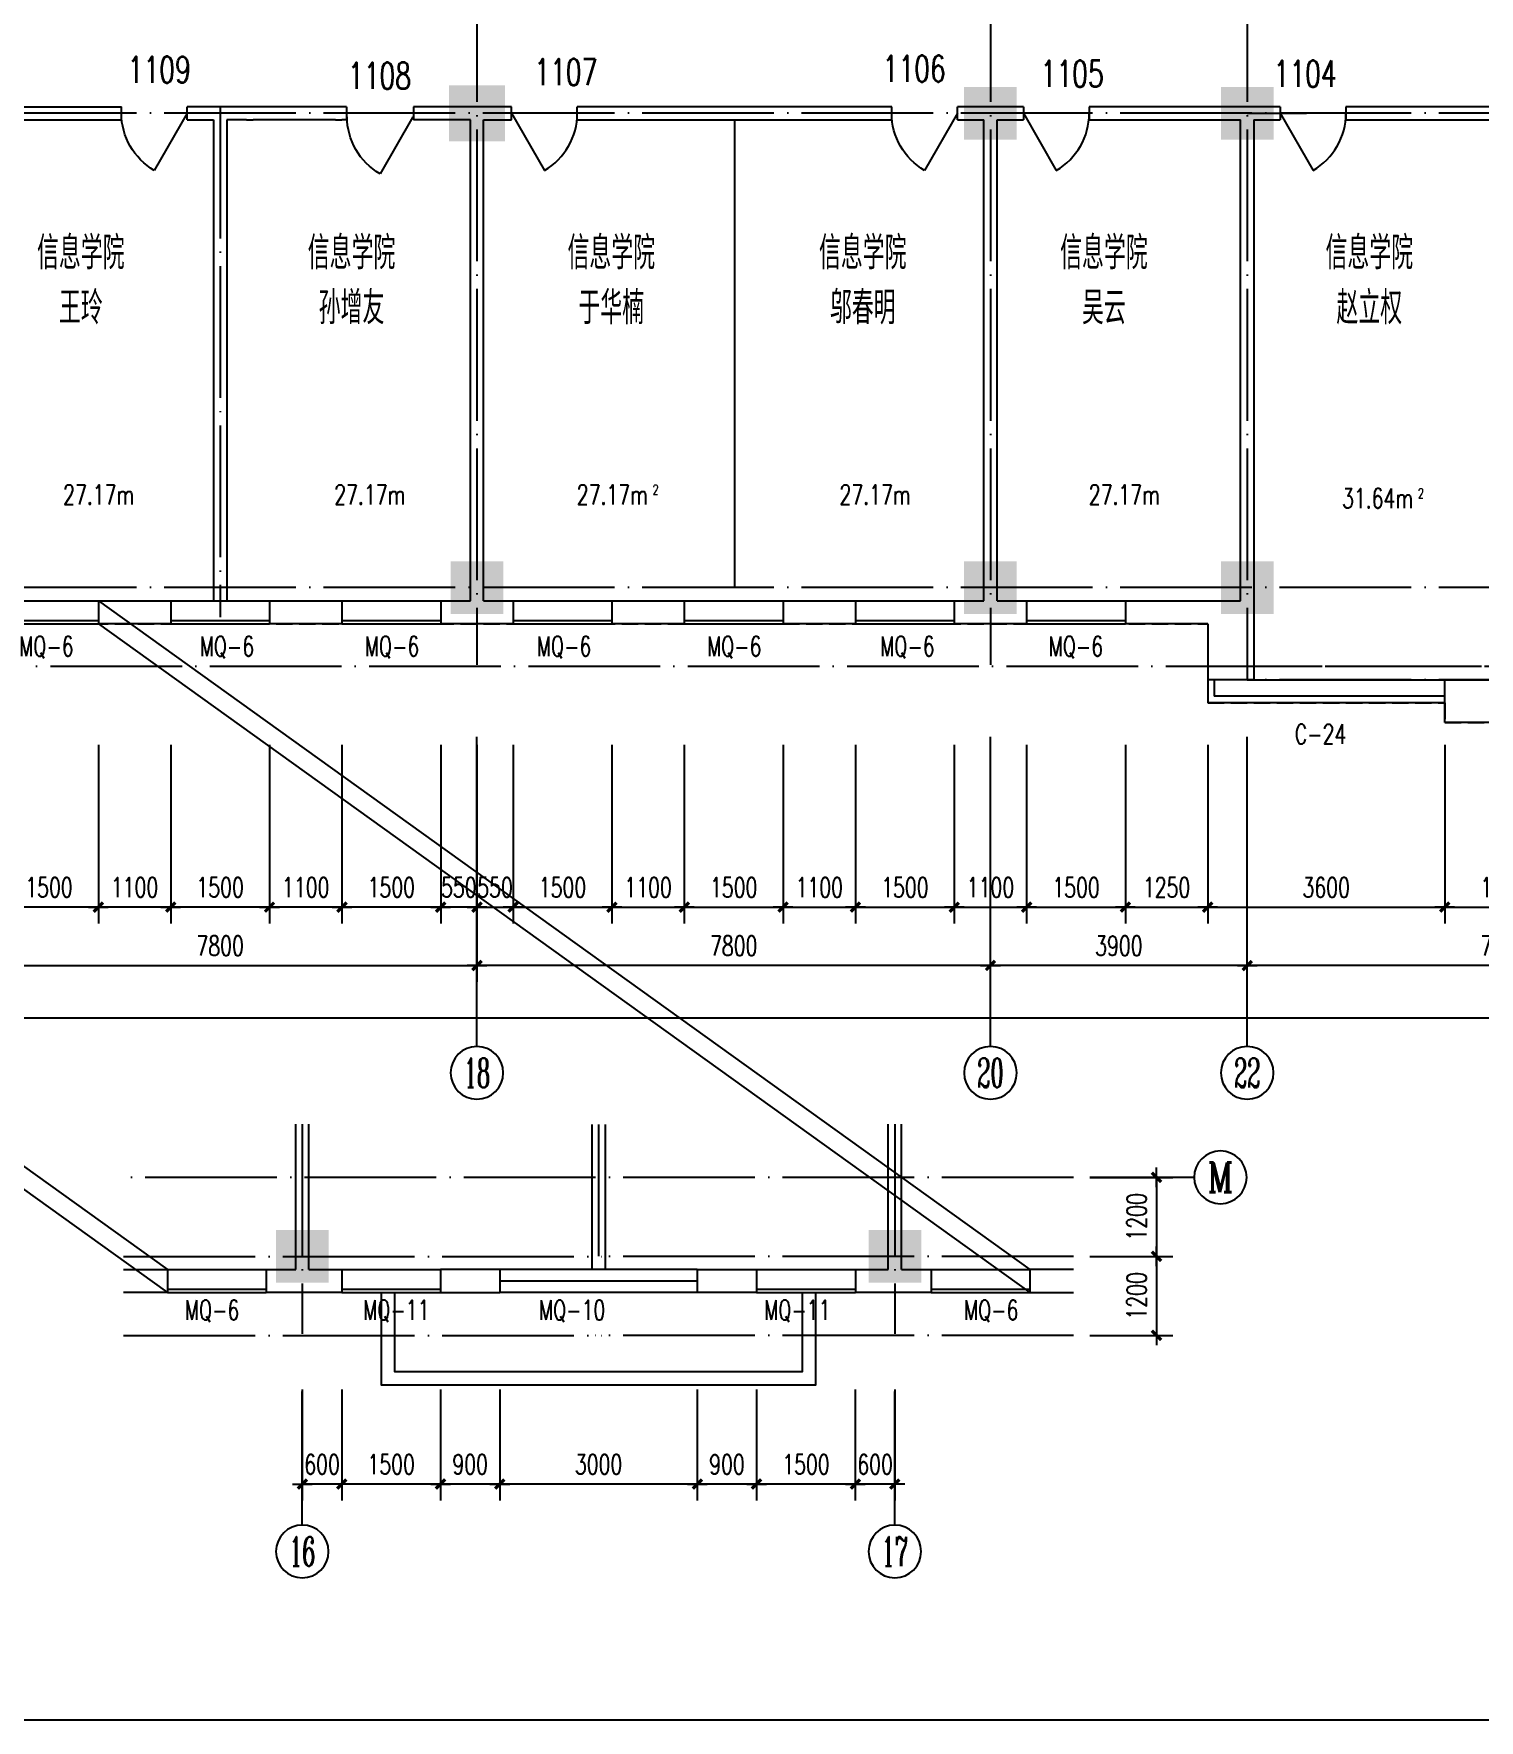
# Model space of a CAD drawing. Extents: x 816818 to 2098601, y 59070 to 390605.
# Drawn here: x 1042568 to 1064525, y 80042 to 105647 of the extents above; entities that cross this region are included whole.
import ezdxf
from ezdxf.enums import TextEntityAlignment as Align

# ---------------------------------------------------------------- set-up
doc = ezdxf.new("R2010")
doc.units = 0
doc.header["$LTSCALE"] = 1000
doc.header["$MEASUREMENT"] = 0
doc.linetypes.add('DASH', pattern=[0.35, 0.25, -0.1])
doc.linetypes.add('DOTE', pattern=[2.42, 2, -0.2, 0.02, -0.2])
doc.layers.get('0').update_dxf_attribs({"linetype": 'CONTINUOUS'})
doc.layers.get('DEFPOINTS').update_dxf_attribs({"linetype": 'CONTINUOUS'})
for name, color, linetype in [('AXIS', 3, 'CONTINUOUS'), ('AXIS_TEXT', 7, 'CONTINUOUS'), ('COLUMN', 7, 'CONTINUOUS'), ('DOTE', 1, 'DOTE'), ('MCB', 30, 'CONTINUOUS'), ('PUB_TEXT', 7, 'CONTINUOUS'), ('WALL', 255, 'CONTINUOUS'), ('WINDOW', 2, 'CONTINUOUS'), ('WINDOW_TEXT', 7, 'CONTINUOUS'), ('和面积', 6, 'DASH')]:
    doc.layers.add(name, color=color, linetype=linetype)
doc.styles.add('COMPLEX', font='COMPLEX')
doc.styles.add('DIM_FONT', font='SIMPLEX.shx', dxfattribs={"width": 0.7})
doc.styles.add('SIMPLEX', font='SIMPLEX.SHX')
doc.styles.add('Z', font='romans', dxfattribs={"width": 0.8, "bigfont": 'z'})
doc.dimstyles.new('AXIS', dxfattribs={"dimtxt": 300, "dimasz": 1, "dimexe": 250, "dimexo": 300, "dimgap": 150, "dimtad": 1, "dimdec": 0, "dimzin": 0, "dimdsep": 46, "dimtxsty": 'DIM_FONT', "dimblk": '_DIMX', "dimcen": 2.5, "dimse1": 1, "dimse2": 1, "dimclrt": 7, "dimadec": 0, "dimazin": 0, "dimtfac": 1, "dimtdec": 0, "dimtix": 1, "dimtmove": 2, "dimatfit": 3, "dimldrblk": '_DIMX', "dimfxl": 1, "dimarcsym": 0})
doc.dimstyles.new('DIMA', dxfattribs={"dimtxt": 300, "dimasz": 1, "dimexe": 250, "dimexo": 300, "dimgap": 150, "dimtad": 1, "dimdec": 0, "dimzin": 0, "dimdsep": 46, "dimtxsty": 'DIM_FONT', "dimblk": '_DIMX', "dimcen": 2.5, "dimse1": 1, "dimclrt": 7, "dimadec": 0, "dimazin": 0, "dimtfac": 1, "dimtdec": 0, "dimtix": 1, "dimtmove": 2, "dimatfit": 3, "dimldrblk": '_DIMX', "dimfxl": 1, "dimarcsym": 0})
doc.dimstyles.new('DIMN', dxfattribs={"dimtxt": 300, "dimasz": 1, "dimexe": 250, "dimexo": 300, "dimgap": 150, "dimtad": 1, "dimdec": 0, "dimzin": 0, "dimdsep": 46, "dimtxsty": 'DIM_FONT', "dimblk": '_DIMX', "dimcen": 2.5, "dimclrt": 7, "dimadec": 0, "dimazin": 0, "dimtfac": 1, "dimtdec": 0, "dimtix": 1, "dimtmove": 2, "dimatfit": 3, "dimldrblk": '_DIMX', "dimfxl": 1, "dimarcsym": 0})

# ---------------------------------------------------------------- blocks, each defined once
blk = doc.blocks.new('_DBLK')
blk.add_line((-0.5, 0), (0, -0.866))
blk.add_arc((-0.5, 0), 1, 300, 0)
at = {"layer": 'WINDOW_TEXT', "style": 'SIMPLEX', "flags": 9}
blk.add_attdef('A', text='', height=1, dxfattribs=at).set_placement((0, 1.5), align=Align.MIDDLE)
blk = doc.blocks.new('_AXISO')
blk.add_circle((0, 0), 0.5)
at = {"layer": 'AXIS_TEXT', "style": 'COMPLEX', "width": 1.041667}
blk.add_attdef('A', text='', height=0.56, dxfattribs=at).set_placement((-0.25, -0.28), (0.25, -0.28), align=Align.FIT)
blk = doc.blocks.new('_DIMX')
blk.add_line((-150, 0), (150, 0))
at = {"const_width": 50}
blk.add_lwpolyline([(-70, -70), (70, 70)], dxfattribs=at)
blk = doc.blocks.new('*D1522')
at = {"layer": 'AXIS', "color": 0, "lineweight": -2}
blk.add_line((1068800, 91501), (1061002, 91501), dxfattribs=at)
at = {"layer": 'DEFPOINTS', "color": 0}
for p in [(1061001, 94975), (1068801, 94975), (1061001, 91501)]:
    blk.add_point(p, dxfattribs=at)
at = {"layer": 'AXIS', "color": 0, "lineweight": -2, "rotation": 180}
blk.add_blockref('_DIMX', (1061001, 91501), dxfattribs=at)
at = {"layer": 'AXIS', "color": 0, "lineweight": -2}
blk.add_blockref('_DIMX', (1068801, 91501), dxfattribs=at)
at = {"layer": 'AXIS', "color": 7, "insert": (1064901, 91801), "char_height": 300, "attachment_point": 5, "style": 'DIM_FONT'}
blk.add_mtext('7800', dxfattribs=at)
blk = doc.blocks.new('*D1523')
at = {"layer": 'AXIS', "color": 0, "lineweight": -2}
blk.add_line((1061000, 91501), (1057102, 91501), dxfattribs=at)
at = {"layer": 'DEFPOINTS', "color": 0}
for p in [(1057101, 94975), (1061001, 94975), (1057101, 91501)]:
    blk.add_point(p, dxfattribs=at)
at = {"layer": 'AXIS', "color": 0, "lineweight": -2, "rotation": 180}
blk.add_blockref('_DIMX', (1057101, 91501), dxfattribs=at)
at = {"layer": 'AXIS', "color": 0, "lineweight": -2}
blk.add_blockref('_DIMX', (1061001, 91501), dxfattribs=at)
at = {"layer": 'AXIS', "color": 7, "insert": (1059051, 91801), "char_height": 300, "attachment_point": 5, "style": 'DIM_FONT'}
blk.add_mtext('3900', dxfattribs=at)
blk = doc.blocks.new('*D1524')
at = {"layer": 'AXIS', "color": 0, "lineweight": -2}
blk.add_line((1057100, 91501), (1049302, 91501), dxfattribs=at)
at = {"layer": 'DEFPOINTS', "color": 0}
for p in [(1049301, 94975), (1057101, 94975), (1049301, 91501)]:
    blk.add_point(p, dxfattribs=at)
at = {"layer": 'AXIS', "color": 0, "lineweight": -2, "rotation": 180}
blk.add_blockref('_DIMX', (1049301, 91501), dxfattribs=at)
at = {"layer": 'AXIS', "color": 0, "lineweight": -2}
blk.add_blockref('_DIMX', (1057101, 91501), dxfattribs=at)
at = {"layer": 'AXIS', "color": 7, "insert": (1053201, 91801), "char_height": 300, "attachment_point": 5, "style": 'DIM_FONT'}
blk.add_mtext('7800', dxfattribs=at)
blk = doc.blocks.new('*D1532')
at = {"layer": 'AXIS', "color": 0, "lineweight": -2}
for p, q in [((988750, 94675), (988750, 90451)), ((1085250, 94675), (1085250, 90451)), ((1085249, 90701), (988751, 90701))]:
    blk.add_line(p, q, dxfattribs=at)
at = {"layer": 'DEFPOINTS', "color": 0}
for p in [(988750, 94975), (1085250, 94975), (988750, 90701)]:
    blk.add_point(p, dxfattribs=at)
at = {"layer": 'AXIS', "color": 0, "lineweight": -2, "rotation": 180}
blk.add_blockref('_DIMX', (988750, 90701), dxfattribs=at)
at = {"layer": 'AXIS', "color": 0, "lineweight": -2}
blk.add_blockref('_DIMX', (1085250, 90701), dxfattribs=at)
at = {"layer": 'AXIS', "color": 7, "insert": (1037000, 91001), "char_height": 300, "attachment_point": 5, "style": 'DIM_FONT'}
blk.add_mtext('96500', dxfattribs=at)
blk = doc.blocks.new('*D1543')
at = {"layer": 'AXIS', "color": 0, "lineweight": -2}
for p, q in [((1041500, 94675), (1041500, 91251)), ((1049300, 94675), (1049300, 91251)), ((1041501, 91501), (1049299, 91501))]:
    blk.add_line(p, q, dxfattribs=at)
at = {"layer": 'DEFPOINTS', "color": 0}
for p in [(1041500, 94975), (1049300, 94975), (1049300, 91501)]:
    blk.add_point(p, dxfattribs=at)
at = {"layer": 'AXIS', "color": 0, "lineweight": -2, "rotation": 180}
blk.add_blockref('_DIMX', (1041500, 91501), dxfattribs=at)
at = {"layer": 'AXIS', "color": 0, "lineweight": -2}
blk.add_blockref('_DIMX', (1049300, 91501), dxfattribs=at)
at = {"layer": 'AXIS', "color": 7, "insert": (1045400, 91801), "char_height": 300, "attachment_point": 5, "style": 'DIM_FONT'}
blk.add_mtext('7800', dxfattribs=at)
blk = doc.blocks.new('*D1544')
at = {"layer": 'AXIS', "color": 0, "lineweight": -2}
for p, q in [((1048750, 94852), (1048750, 92137)), ((1049301, 94852), (1049301, 92137)), ((1048749, 92387), (1048748, 92387)), ((1049301, 92387), (1048750, 92387)), ((1049302, 92387), (1049303, 92387))]:
    blk.add_line(p, q, dxfattribs=at)
at = {"layer": 'DEFPOINTS', "color": 0}
for p in [(1048750, 95152), (1049301, 95152), (1048750, 92387)]:
    blk.add_point(p, dxfattribs=at)
at = {"layer": 'AXIS', "color": 0, "lineweight": -2}
blk.add_blockref('_DIMX', (1048750, 92387), dxfattribs=at)
at = {"layer": 'AXIS', "color": 0, "lineweight": -2, "rotation": 180}
blk.add_blockref('_DIMX', (1049301, 92387), dxfattribs=at)
at = {"layer": 'AXIS', "color": 7, "insert": (1049025, 92687), "char_height": 300, "attachment_point": 5, "style": 'DIM_FONT'}
blk.add_mtext('550', dxfattribs=at)
blk = doc.blocks.new('*D1552')
at = {"layer": 'AXIS', "color": 0, "lineweight": -2}
for p, q in [((1049850, 94852), (1049850, 92137)), ((1049299, 92387), (1049298, 92387)), ((1049300, 92387), (1049850, 92387)), ((1049851, 92387), (1049852, 92387))]:
    blk.add_line(p, q, dxfattribs=at)
at = {"layer": 'DEFPOINTS', "color": 0}
for p in [(1049300, 95152), (1049850, 95152), (1049850, 92387)]:
    blk.add_point(p, dxfattribs=at)
at = {"layer": 'AXIS', "color": 0, "lineweight": -2}
blk.add_blockref('_DIMX', (1049300, 92387), dxfattribs=at)
at = {"layer": 'AXIS', "color": 0, "lineweight": -2, "rotation": 180}
blk.add_blockref('_DIMX', (1049850, 92387), dxfattribs=at)
at = {"layer": 'AXIS', "color": 7, "insert": (1049575, 92687), "char_height": 300, "attachment_point": 5, "style": 'DIM_FONT'}
blk.add_mtext('550', dxfattribs=at)
blk = doc.blocks.new('*D1554')
at = {"layer": 'AXIS', "color": 0, "lineweight": -2}
for p, q in [((1047250, 94852), (1047250, 92137)), ((1048750, 94852), (1048750, 92137)), ((1048749, 92387), (1047251, 92387))]:
    blk.add_line(p, q, dxfattribs=at)
at = {"layer": 'DEFPOINTS', "color": 0}
for p in [(1047250, 95152), (1048750, 95152), (1047250, 92387)]:
    blk.add_point(p, dxfattribs=at)
at = {"layer": 'AXIS', "color": 0, "lineweight": -2, "rotation": 180}
blk.add_blockref('_DIMX', (1047250, 92387), dxfattribs=at)
at = {"layer": 'AXIS', "color": 0, "lineweight": -2}
blk.add_blockref('_DIMX', (1048750, 92387), dxfattribs=at)
at = {"layer": 'AXIS', "color": 7, "insert": (1048000, 92687), "char_height": 300, "attachment_point": 5, "style": 'DIM_FONT'}
blk.add_mtext('1500', dxfattribs=at)
blk = doc.blocks.new('*D1584')
at = {"layer": 'AXIS', "color": 0, "lineweight": -2}
for p, q in [((1042050, 94852), (1042050, 92137)), ((1043550, 94852), (1043550, 92137)), ((1043549, 92387), (1042051, 92387))]:
    blk.add_line(p, q, dxfattribs=at)
at = {"layer": 'DEFPOINTS', "color": 0}
for p in [(1042050, 95152), (1043550, 95152), (1042050, 92387)]:
    blk.add_point(p, dxfattribs=at)
at = {"layer": 'AXIS', "color": 0, "lineweight": -2, "rotation": 180}
blk.add_blockref('_DIMX', (1042050, 92387), dxfattribs=at)
at = {"layer": 'AXIS', "color": 0, "lineweight": -2}
blk.add_blockref('_DIMX', (1043550, 92387), dxfattribs=at)
at = {"layer": 'AXIS', "color": 7, "insert": (1042800, 92687), "char_height": 300, "attachment_point": 5, "style": 'DIM_FONT'}
blk.add_mtext('1500', dxfattribs=at)
blk = doc.blocks.new('*D1585')
at = {"layer": 'AXIS', "color": 0, "lineweight": -2}
for p, q in [((1043550, 94852), (1043550, 92137)), ((1044650, 94852), (1044650, 92137)), ((1044649, 92387), (1043551, 92387))]:
    blk.add_line(p, q, dxfattribs=at)
at = {"layer": 'DEFPOINTS', "color": 0}
for p in [(1043550, 95152), (1044650, 95152), (1043550, 92387)]:
    blk.add_point(p, dxfattribs=at)
at = {"layer": 'AXIS', "color": 0, "lineweight": -2, "rotation": 180}
blk.add_blockref('_DIMX', (1043550, 92387), dxfattribs=at)
at = {"layer": 'AXIS', "color": 0, "lineweight": -2}
blk.add_blockref('_DIMX', (1044650, 92387), dxfattribs=at)
at = {"layer": 'AXIS', "color": 7, "insert": (1044100, 92687), "char_height": 300, "attachment_point": 5, "style": 'DIM_FONT'}
blk.add_mtext('1100', dxfattribs=at)
blk = doc.blocks.new('*D1586')
at = {"layer": 'AXIS', "color": 0, "lineweight": -2}
for p, q in [((1044650, 94852), (1044650, 92137)), ((1046150, 94852), (1046150, 92137)), ((1046149, 92387), (1044651, 92387))]:
    blk.add_line(p, q, dxfattribs=at)
at = {"layer": 'DEFPOINTS', "color": 0}
for p in [(1044650, 95152), (1046150, 95152), (1044650, 92387)]:
    blk.add_point(p, dxfattribs=at)
at = {"layer": 'AXIS', "color": 0, "lineweight": -2, "rotation": 180}
blk.add_blockref('_DIMX', (1044650, 92387), dxfattribs=at)
at = {"layer": 'AXIS', "color": 0, "lineweight": -2}
blk.add_blockref('_DIMX', (1046150, 92387), dxfattribs=at)
at = {"layer": 'AXIS', "color": 7, "insert": (1045400, 92687), "char_height": 300, "attachment_point": 5, "style": 'DIM_FONT'}
blk.add_mtext('1500', dxfattribs=at)
blk = doc.blocks.new('*D1587')
at = {"layer": 'AXIS', "color": 0, "lineweight": -2}
for p, q in [((1046150, 94852), (1046150, 92137)), ((1047250, 94852), (1047250, 92137)), ((1047249, 92387), (1046151, 92387))]:
    blk.add_line(p, q, dxfattribs=at)
at = {"layer": 'DEFPOINTS', "color": 0}
for p in [(1046150, 95152), (1047250, 95152), (1046150, 92387)]:
    blk.add_point(p, dxfattribs=at)
at = {"layer": 'AXIS', "color": 0, "lineweight": -2, "rotation": 180}
blk.add_blockref('_DIMX', (1046150, 92387), dxfattribs=at)
at = {"layer": 'AXIS', "color": 0, "lineweight": -2}
blk.add_blockref('_DIMX', (1047250, 92387), dxfattribs=at)
at = {"layer": 'AXIS', "color": 7, "insert": (1046700, 92687), "char_height": 300, "attachment_point": 5, "style": 'DIM_FONT'}
blk.add_mtext('1100', dxfattribs=at)
blk = doc.blocks.new('_FZH')
blk.add_solid([(-0.5, -0.5), (0.5, -0.5), (-0.5, 0.5), (0.5, 0.5)])
blk = doc.blocks.new('*D1817')
at = {"layer": 'AXIS', "color": 0, "lineweight": -2}
for p, q in [((1053548, 85063), (1053548, 83378)), ((1055048, 85063), (1055048, 83378)), ((1055047, 83628), (1053549, 83628))]:
    blk.add_line(p, q, dxfattribs=at)
at = {"layer": 'DEFPOINTS', "color": 0}
for p in [(1053548, 85363), (1055048, 85363), (1053548, 83628)]:
    blk.add_point(p, dxfattribs=at)
at = {"layer": 'AXIS', "color": 0, "lineweight": -2, "rotation": 180}
blk.add_blockref('_DIMX', (1053548, 83628), dxfattribs=at)
at = {"layer": 'AXIS', "color": 0, "lineweight": -2}
blk.add_blockref('_DIMX', (1055048, 83628), dxfattribs=at)
at = {"layer": 'AXIS', "color": 7, "insert": (1054298, 83928), "char_height": 300, "attachment_point": 5, "style": 'DIM_FONT'}
blk.add_mtext('1500', dxfattribs=at)
blk = doc.blocks.new('*D1818')
at = {"layer": 'AXIS', "color": 0, "lineweight": -2}
for p, q in [((1055048, 85063), (1055048, 83378)), ((1055648, 85063), (1055648, 83378)), ((1055047, 83628), (1055046, 83628)), ((1055648, 83628), (1055048, 83628)), ((1055649, 83628), (1055650, 83628))]:
    blk.add_line(p, q, dxfattribs=at)
at = {"layer": 'DEFPOINTS', "color": 0}
for p in [(1055048, 85363), (1055648, 85363), (1055048, 83628)]:
    blk.add_point(p, dxfattribs=at)
at = {"layer": 'AXIS', "color": 0, "lineweight": -2}
blk.add_blockref('_DIMX', (1055048, 83628), dxfattribs=at)
at = {"layer": 'AXIS', "color": 0, "lineweight": -2, "rotation": 180}
blk.add_blockref('_DIMX', (1055648, 83628), dxfattribs=at)
at = {"layer": 'AXIS', "color": 7, "insert": (1055348, 83928), "char_height": 300, "attachment_point": 5, "style": 'DIM_FONT'}
blk.add_mtext('600', dxfattribs=at)
blk = doc.blocks.new('*D1819')
at = {"layer": 'AXIS', "color": 0, "lineweight": -2}
for p, q in [((1046648, 85063), (1046648, 83378)), ((1047248, 85063), (1047248, 83378)), ((1046647, 83628), (1046646, 83628)), ((1047248, 83628), (1046648, 83628)), ((1047249, 83628), (1047250, 83628))]:
    blk.add_line(p, q, dxfattribs=at)
at = {"layer": 'DEFPOINTS', "color": 0}
for p in [(1046648, 85363), (1047248, 85363), (1046648, 83628)]:
    blk.add_point(p, dxfattribs=at)
at = {"layer": 'AXIS', "color": 0, "lineweight": -2}
blk.add_blockref('_DIMX', (1046648, 83628), dxfattribs=at)
at = {"layer": 'AXIS', "color": 0, "lineweight": -2, "rotation": 180}
blk.add_blockref('_DIMX', (1047248, 83628), dxfattribs=at)
at = {"layer": 'AXIS', "color": 7, "insert": (1046948, 83928), "char_height": 300, "attachment_point": 5, "style": 'DIM_FONT'}
blk.add_mtext('600', dxfattribs=at)
blk = doc.blocks.new('*D1820')
at = {"layer": 'AXIS', "color": 0, "lineweight": -2}
for p, q in [((1047248, 85063), (1047248, 83378)), ((1048748, 85063), (1048748, 83378)), ((1048747, 83628), (1047249, 83628))]:
    blk.add_line(p, q, dxfattribs=at)
at = {"layer": 'DEFPOINTS', "color": 0}
for p in [(1047248, 85363), (1048748, 85363), (1047248, 83628)]:
    blk.add_point(p, dxfattribs=at)
at = {"layer": 'AXIS', "color": 0, "lineweight": -2, "rotation": 180}
blk.add_blockref('_DIMX', (1047248, 83628), dxfattribs=at)
at = {"layer": 'AXIS', "color": 0, "lineweight": -2}
blk.add_blockref('_DIMX', (1048748, 83628), dxfattribs=at)
at = {"layer": 'AXIS', "color": 7, "insert": (1047998, 83928), "char_height": 300, "attachment_point": 5, "style": 'DIM_FONT'}
blk.add_mtext('1500', dxfattribs=at)
blk = doc.blocks.new('*D1821')
at = {"layer": 'AXIS', "color": 0, "lineweight": -2}
for p, q in [((1052648, 85063), (1052648, 83378)), ((1053548, 85063), (1053548, 83378)), ((1053547, 83628), (1052649, 83628))]:
    blk.add_line(p, q, dxfattribs=at)
at = {"layer": 'DEFPOINTS', "color": 0}
for p in [(1052648, 85363), (1053548, 85363), (1052648, 83628)]:
    blk.add_point(p, dxfattribs=at)
at = {"layer": 'AXIS', "color": 0, "lineweight": -2, "rotation": 180}
blk.add_blockref('_DIMX', (1052648, 83628), dxfattribs=at)
at = {"layer": 'AXIS', "color": 0, "lineweight": -2}
blk.add_blockref('_DIMX', (1053548, 83628), dxfattribs=at)
at = {"layer": 'AXIS', "color": 7, "insert": (1053098, 83928), "char_height": 300, "attachment_point": 5, "style": 'DIM_FONT'}
blk.add_mtext('900', dxfattribs=at)
blk = doc.blocks.new('*D1823')
at = {"layer": 'AXIS', "color": 0, "lineweight": -2}
for p, q in [((1048748, 85063), (1048748, 83378)), ((1049648, 85063), (1049648, 83378)), ((1049647, 83628), (1048749, 83628))]:
    blk.add_line(p, q, dxfattribs=at)
at = {"layer": 'DEFPOINTS', "color": 0}
for p in [(1048748, 85363), (1049648, 85363), (1048748, 83628)]:
    blk.add_point(p, dxfattribs=at)
at = {"layer": 'AXIS', "color": 0, "lineweight": -2, "rotation": 180}
blk.add_blockref('_DIMX', (1048748, 83628), dxfattribs=at)
at = {"layer": 'AXIS', "color": 0, "lineweight": -2}
blk.add_blockref('_DIMX', (1049648, 83628), dxfattribs=at)
at = {"layer": 'AXIS', "color": 7, "insert": (1049198, 83928), "char_height": 300, "attachment_point": 5, "style": 'DIM_FONT'}
blk.add_mtext('900', dxfattribs=at)
blk = doc.blocks.new('*D1824')
at = {"layer": 'AXIS', "color": 0, "lineweight": -2}
for p, q in [((1049648, 85063), (1049648, 83378)), ((1052648, 85063), (1052648, 83378)), ((1052647, 83628), (1049649, 83628))]:
    blk.add_line(p, q, dxfattribs=at)
at = {"layer": 'DEFPOINTS', "color": 0}
for p in [(1049648, 85363), (1052648, 85363), (1049648, 83628)]:
    blk.add_point(p, dxfattribs=at)
at = {"layer": 'AXIS', "color": 0, "lineweight": -2, "rotation": 180}
blk.add_blockref('_DIMX', (1049648, 83628), dxfattribs=at)
at = {"layer": 'AXIS', "color": 0, "lineweight": -2}
blk.add_blockref('_DIMX', (1052648, 83628), dxfattribs=at)
at = {"layer": 'AXIS', "color": 7, "insert": (1051148, 83928), "char_height": 300, "attachment_point": 5, "style": 'DIM_FONT'}
blk.add_mtext('3000', dxfattribs=at)
blk = doc.blocks.new('*D1825')
at = {"layer": 'AXIS', "color": 0, "lineweight": -2}
for p, q in [((1058612, 88285), (1059872, 88285)), ((1059622, 88284), (1059622, 87086)), ((1058612, 87085), (1059872, 87085))]:
    blk.add_line(p, q, dxfattribs=at)
at = {"layer": 'DEFPOINTS', "color": 0}
for p in [(1058312, 88285), (1058312, 87085), (1059622, 87085)]:
    blk.add_point(p, dxfattribs=at)
at = {"layer": 'AXIS', "color": 0, "lineweight": -2}
for p, rotation in [((1059622, 88285), 90), ((1059622, 87085), 270)]:
    blk.add_blockref('_DIMX', p, dxfattribs=dict(at, rotation=rotation))
at = {"layer": 'AXIS', "color": 7, "insert": (1059322, 87685), "char_height": 300, "attachment_point": 5, "rotation": 90, "style": 'DIM_FONT'}
blk.add_mtext('1200', dxfattribs=at)
blk = doc.blocks.new('*D1826')
at = {"layer": 'AXIS', "color": 0, "lineweight": -2}
for p, q in [((1058612, 87085), (1059872, 87085)), ((1059622, 87084), (1059622, 85886)), ((1058612, 85885), (1059872, 85885))]:
    blk.add_line(p, q, dxfattribs=at)
at = {"layer": 'DEFPOINTS', "color": 0}
for p in [(1058312, 87085), (1058312, 85885), (1059622, 85885)]:
    blk.add_point(p, dxfattribs=at)
at = {"layer": 'AXIS', "color": 0, "lineweight": -2}
for p, rotation in [((1059622, 87085), 90), ((1059622, 85885), 270)]:
    blk.add_blockref('_DIMX', p, dxfattribs=dict(at, rotation=rotation))
at = {"layer": 'AXIS', "color": 7, "insert": (1059322, 86485), "char_height": 300, "attachment_point": 5, "rotation": 90, "style": 'DIM_FONT'}
blk.add_mtext('1200', dxfattribs=at)

msp = doc.modelspace()

# ---------------------------------------------------------------- linework, layer by layer
at = {"layer": 'AXIS'}
for p, q in [((1049300.5, 90271.6), (1049300.5, 94975)), ((1057100.5, 90271.6), (1057100.5, 94975)), ((1061000.5, 90271.6), (1061000.5, 94975)), ((1060193.1, 88285), (1058611.7, 88285)), ((1046648.2, 83017.2), (1046648.2, 85032.7)), ((1055648.2, 83017.2), (1055648.2, 85032.7))]:
    msp.add_line(p, q, dxfattribs=at)
at = {"layer": 'DOTE'}
for p, q in [((1049300.4, 118712.5), (1049300.4, 96064.8)), ((1057100.4, 118712.5), (1057100.4, 96064.8)), ((1061000.4, 118712.5), (1061000.4, 95839.4)), ((1045400.4, 104539.4), (1045400.4, 96789.4)), ((1092531.4, 104439.4), (1037000.4, 104439.4)), ((1092531.4, 97239.4), (1037050.4, 97239.4)), ((1088382.3, 96039.4), (1036950.4, 96039.4)), ((1069400.4, 96039.4), (1060450.4, 96039.4)), ((1092531.4, 95839.4), (1060400.3, 95839.4)), ((1046648.1, 89090.9), (1046648.1, 85910.4)), ((1051148.1, 89086.1), (1051148.1, 86885)), ((1055648.1, 89090.9), (1055648.1, 85910.4)), ((1058363.5, 88285), (1043935.5, 88285)), ((1043932.6, 87085), (1051198.1, 87085)), ((1058363.5, 87085), (1051198.1, 87085)), ((1043932.6, 85885), (1051198.1, 85885)), ((1058363.5, 85885), (1051098.1, 85885))]:
    msp.add_line(p, q, dxfattribs=at)
at = {"layer": 'MCB'}
for p, q in [((1047319.1, 104539.4), (1047319.1, 104339.4)), ((1048339, 104539.4), (1048339, 104339.4)), ((1045500.4, 104239.4), (1045500.4, 104139.4)), ((1045800.4, 104339.4), (1045900.4, 104339.4)), ((1047150.4, 104339.4), (1047250.4, 104339.4)), ((1053212.9, 104339.4), (1053212.9, 97239.4)), ((1061000.4, 104439.4), (1061900.4, 104439.4)), ((1061000.4, 104439.4), (1061900.4, 104439.4)), ((1045500.4, 102389.4), (1045500.4, 101039.4)), ((1045300.4, 102039.4), (1045300.4, 101039.4)), ((1061000.4, 95839.4), (1061900.4, 95839.4))]:
    msp.add_line(p, q, dxfattribs=at)
msp.add_lwpolyline([(978483, 126564.9), (1095252.8, 126564.9), (1095252.8, 80042.1), (978483, 80042.1)], close=True, dxfattribs=at)
at = {"layer": 'WALL'}
for p, q in [((1038500.4, 104539.4), (1043900.4, 104539.4)), ((1043900.4, 104339.4), (1043900.4, 104539.4)), ((1044900.4, 104339.4), (1044900.4, 104539.4)), ((1047319.1, 104539.4), (1044900.4, 104539.4)), ((1049825.4, 104539.4), (1048339, 104539.4)), ((1049825.4, 104339.4), (1049825.4, 104539.4)), ((1055600.4, 104539.4), (1050825.4, 104539.4)), ((1050825.4, 104339.4), (1050825.4, 104539.4)), ((1055600.4, 104339.4), (1055600.4, 104539.4)), ((1056600.4, 104339.4), (1056600.4, 104539.4)), ((1057600.4, 104539.4), (1056600.4, 104539.4)), ((1057600.4, 104539.4), (1057600.4, 104339.4)), ((1058600.4, 104539.4), (1058600.4, 104339.4)), ((1061500.4, 104539.4), (1058600.4, 104539.4)), ((1061500.4, 104539.4), (1061500.4, 104339.4)), ((1067300.4, 104539.4), (1062500.4, 104539.4)), ((1062500.4, 104539.4), (1062500.4, 104339.4)), ((1041600.4, 104339.4), (1043900.4, 104339.4)), ((1044900.4, 104339.4), (1045300.4, 104339.4)), ((1045300.4, 104339.4), (1045300.4, 102039.4)), ((1045500.4, 104339.4), (1045500.4, 104239.4)), ((1045800.4, 104339.4), (1045500.4, 104339.4)), ((1047150.4, 104339.4), (1045900.4, 104339.4)), ((1047319.1, 104339.4), (1047250.4, 104339.4)), ((1049200.4, 104339.4), (1048339, 104339.4)), ((1049200.4, 97039.4), (1049200.4, 104339.4)), ((1049400.4, 97039.4), (1049400.4, 104339.4)), ((1049400.4, 104339.4), (1049825.4, 104339.4)), ((1050825.4, 104339.4), (1055600.4, 104339.4)), ((1056600.4, 104339.4), (1057000.4, 104339.4)), ((1057000.4, 97039.4), (1057000.4, 104339.4)), ((1057200.4, 97039.4), (1057200.4, 104339.4)), ((1057200.4, 104339.4), (1057600.4, 104339.4)), ((1058600.4, 104339.4), (1060900.4, 104339.4)), ((1060900.4, 97039.4), (1060900.4, 104339.4)), ((1061100.4, 104339.4), (1061100.4, 95839.4)), ((1061100.4, 104339.4), (1061500.4, 104339.4)), ((1062500.4, 104339.4), (1067300.4, 104339.4)), ((1045500.4, 104139.4), (1045500.4, 102389.4)), ((1045500.4, 102289.4), (1045500.4, 102039.4)), ((1045300.4, 101039.4), (1045300.4, 97039.4)), ((1045500.4, 101039.4), (1045500.4, 97039.4)), ((1043550.4, 97039.4), (1043550.4, 96689.4)), ((1043550.4, 97039.4), (1044650.4, 97039.4)), ((1044650.4, 97039.4), (1044650.4, 96689.4)), ((1046150.4, 97039.4), (1046150.4, 96689.4)), ((1046150.4, 97039.4), (1047250.4, 97039.4)), ((1047250.4, 97039.4), (1047250.4, 96689.4)), ((1048750.4, 97039.4), (1048750.4, 96689.4)), ((1048750.4, 97039.4), (1049200.4, 97039.4)), ((1049400.4, 97039.4), (1049850.4, 97039.4)), ((1049850.4, 97039.4), (1049850.4, 96689.4)), ((1051350.4, 97039.4), (1051350.4, 96689.4)), ((1051350.4, 97039.4), (1052450.4, 97039.4)), ((1052450.4, 97039.4), (1052450.4, 96689.4)), ((1053950.4, 97039.4), (1053950.4, 96689.4)), ((1053950.4, 97039.4), (1055050.4, 97039.4)), ((1055050.4, 97039.4), (1055050.4, 96689.4)), ((1056550.4, 97039.4), (1056550.4, 96689.4)), ((1056550.4, 97039.4), (1057000.4, 97039.4)), ((1057200.4, 97039.4), (1057650.4, 97039.4)), ((1057650.4, 97039.4), (1057650.4, 96689.4)), ((1059150.4, 97039.4), (1059150.4, 96689.4)), ((1059150.4, 97039.4), (1060900.4, 97039.4)), ((1044650.4, 96689.4), (1043550.4, 96689.4)), ((1047250.4, 96689.4), (1046150.4, 96689.4)), ((1049850.4, 96689.4), (1048750.4, 96689.4)), ((1052450.4, 96689.4), (1051350.4, 96689.4)), ((1055050.4, 96689.4), (1053950.4, 96689.4)), ((1057650.4, 96689.4), (1056550.4, 96689.4)), ((1060400.4, 96689.4), (1059150.4, 96689.4)), ((1060400.4, 96689.4), (1060400.4, 95839.4)), ((1061100.4, 95839.4), (1060400.2, 95839.4)), ((1064000.4, 95839.4), (1065800.4, 95839.4)), ((1064000.4, 95189.4), (1064000.4, 95839.4)), ((1065800.4, 95189.4), (1064000.4, 95189.4)), ((1046548.1, 86885), (1046548.1, 89090.9)), ((1046748.1, 86885), (1046748.1, 89090.9)), ((1051048.1, 89086.1), (1051048.1, 86885)), ((1051248.1, 89086.1), (1051248.1, 86885)), ((1055548.1, 86885), (1055548.1, 89090.9)), ((1055748.1, 86885), (1055748.1, 89090.9)), ((1043932.6, 86885), (1044598.1, 86885)), ((1044598.1, 86885), (1044598.1, 86535)), ((1046098.1, 86885), (1046098.1, 86535)), ((1046098.1, 86885), (1046548.1, 86885)), ((1046748.1, 86885), (1047248.1, 86885)), ((1047248.1, 86885), (1047248.1, 86535)), ((1048748.1, 86885), (1048748.1, 86535)), ((1049298.1, 86885), (1048748.1, 86885)), ((1049298.1, 86885), (1049298.1, 86885)), ((1049648.1, 86885), (1049298.1, 86885)), ((1049648.1, 86885), (1049648.1, 86535)), ((1052648.1, 86885), (1052648.1, 86535)), ((1052648.1, 86885), (1052998.1, 86885)), ((1052998.1, 86885), (1052998.1, 86885)), ((1052998.1, 86885), (1053548.1, 86885)), ((1053548.1, 86885), (1053548.1, 86535)), ((1055048.1, 86885), (1055548.1, 86885)), ((1055048.1, 86885), (1055048.1, 86535)), ((1055748.1, 86885), (1056198.1, 86885)), ((1056198.1, 86885), (1056198.1, 86535)), ((1057698.1, 86885), (1057698.1, 86535)), ((1058363.5, 86885), (1057698.1, 86885)), ((1044598.1, 86535), (1043932.6, 86535)), ((1047248.1, 86535), (1046098.1, 86535)), ((1048748.1, 86535), (1049648.1, 86535)), ((1053548.1, 86535), (1052648.1, 86535)), ((1056198.1, 86535), (1055048.1, 86535)), ((1057698.1, 86535), (1058363.5, 86535))]:
    msp.add_line(p, q, dxfattribs=at)
at = {"layer": 'WINDOW'}
for p, q in [((1030450.4, 97039.4), (1044598.1, 86885)), ((1042050.4, 97039.4), (1043550.4, 97039.4)), ((1043550.4, 97039.4), (1057698.1, 86885)), ((1044650.4, 97039.4), (1046150.4, 97039.4)), ((1047250.4, 97039.4), (1048750.4, 97039.4)), ((1049850.4, 97039.4), (1051350.4, 97039.4)), ((1052450.4, 97039.4), (1053950.4, 97039.4)), ((1055050.4, 97039.4), (1056550.4, 97039.4)), ((1057650.4, 97039.4), (1059150.4, 97039.4)), ((1030450.4, 96689.4), (1044598.1, 86535)), ((1042050.4, 96739.4), (1043550.4, 96739.4)), ((1042050.4, 96689.4), (1043550.4, 96689.4)), ((1043550.4, 96689.4), (1057698.1, 86535)), ((1044650.4, 96739.4), (1046150.4, 96739.4)), ((1044650.4, 96689.4), (1046150.4, 96689.4)), ((1047250.4, 96739.4), (1048750.4, 96739.4)), ((1047250.4, 96689.4), (1048750.4, 96689.4)), ((1049850.4, 96739.4), (1051350.4, 96739.4)), ((1049850.4, 96689.4), (1051350.4, 96689.4)), ((1052450.4, 96739.4), (1053950.4, 96739.4)), ((1052450.4, 96689.4), (1053950.4, 96689.4)), ((1055050.4, 96739.4), (1056550.4, 96739.4)), ((1055050.4, 96689.4), (1056550.4, 96689.4)), ((1057650.4, 96739.4), (1059150.4, 96739.4)), ((1057650.4, 96689.4), (1059150.4, 96689.4)), ((1060400.2, 95839.4), (1060400.2, 95489.4)), ((1060500.2, 95839.4), (1060500.2, 95589.4)), ((1061100.4, 95839.4), (1064000.4, 95839.4)), ((1064000.4, 95589.4), (1060500.2, 95589.4)), ((1064000.4, 95489.4), (1060400.2, 95489.4)), ((1044598.1, 86885), (1046098.1, 86885)), ((1047248.1, 86885), (1048748.1, 86885)), ((1052648.1, 86885), (1049648.1, 86885)), ((1053548.1, 86885), (1055048.1, 86885)), ((1056198.1, 86885), (1057698.1, 86885)), ((1044598.1, 86585), (1046098.1, 86585)), ((1047248.1, 86585), (1048748.1, 86585)), ((1052648.1, 86710), (1049648.1, 86710)), ((1053548.1, 86585), (1055048.1, 86585)), ((1056198.1, 86585), (1057698.1, 86585)), ((1044598.1, 86535), (1046098.1, 86535)), ((1047248.1, 86535), (1048748.1, 86535)), ((1052648.1, 86535), (1049648.1, 86535)), ((1053548.1, 86535), (1055048.1, 86535)), ((1056198.1, 86535), (1057698.1, 86535))]:
    msp.add_line(p, q, dxfattribs=at)
for points in [[(1047848.1, 86535), (1047848.1, 86535), (1047848.1, 85135), (1054448.1, 85135), (1054448.1, 86535), (1054448.1, 86535)], [(1048048.1, 86535), (1048048.1, 85335), (1054248.1, 85335), (1054248.1, 86535)]]:
    msp.add_lwpolyline(points, dxfattribs=at)
at = {"layer": '和面积'}
msp.add_lwpolyline([(1013600.4, 96689.4), (1033700.4, 96689.4), (1033700.4, 95289.4), (1040300.4, 95289.4), (1040300.4, 96689.4), (1060400.4, 96689.4), (1060400.2, 95489.4), (1064000.4, 95489.4), (1064000.4, 95189.4), (1065800.4, 95189.4), (1065800.4, 95489.4), (1069400.4, 95489.4), (1069400.4, 96689.4), (1077150.4, 96689.4), (1077150.4, 97889.4), (1085500.4, 97889.4), (1085500.4, 112539.4), (1076050.4, 112539.4), (1076050.4, 107989.4), (1061550.5, 107989.4), (1061550.5, 116139.4), (1056700.4, 116139.4), (1056700.4, 114939.4), (1017300.4, 114939.4)], dxfattribs=at)

# ---------------------------------------------------------------- block references
at = {"layer": 'AXIS'}
ref = msp.add_blockref('_AXISO', (1049300.5, 89871.6), dxfattribs=dict(at, xscale=-800, yscale=800, zscale=800, rotation=180))
ref.add_attrib('A', '18', dxfattribs={"layer": 'AXIS_TEXT', "height": 448, "style": 'COMPLEX', "width": 0.646552}).set_placement((1049100.5, 89647.6), (1049500.5, 89647.6), align=Align.FIT)
ref = msp.add_blockref('_AXISO', (1057100.5, 89871.6), dxfattribs=dict(at, xscale=-800, yscale=800, zscale=800, rotation=180))
ref.add_attrib('A', '20', dxfattribs={"layer": 'AXIS_TEXT', "height": 448, "style": 'COMPLEX', "width": 0.551471}).set_placement((1056900.5, 89647.6), (1057300.5, 89647.6), align=Align.FIT)
ref = msp.add_blockref('_AXISO', (1061000.5, 89871.6), dxfattribs=dict(at, xscale=-800, yscale=800, zscale=800, rotation=180))
ref.add_attrib('A', '22', dxfattribs={"layer": 'AXIS_TEXT', "height": 448, "style": 'COMPLEX', "width": 0.551471}).set_placement((1060800.5, 89647.6), (1061200.5, 89647.6), align=Align.FIT)
ref = msp.add_blockref('_AXISO', (1060593.1, 88285), dxfattribs=dict(at, xscale=-800, yscale=800, zscale=800))
ref.add_attrib('A', 'M', dxfattribs={"layer": 'AXIS_TEXT', "height": 448, "style": 'COMPLEX', "width": 0.892857}).set_placement((1060393.1, 88061), (1060793.1, 88061), align=Align.FIT)
ref = msp.add_blockref('_AXISO', (1046648.2, 82605.5), dxfattribs=dict(at, xscale=-800, yscale=800, zscale=800, rotation=180))
ref.add_attrib('A', '16', dxfattribs={"layer": 'AXIS_TEXT', "height": 448, "style": 'COMPLEX', "width": 0.646552}).set_placement((1046448.2, 82381.5), (1046848.2, 82381.5), align=Align.FIT)
ref = msp.add_blockref('_AXISO', (1055648.2, 82605.5), dxfattribs=dict(at, xscale=-800, yscale=800, zscale=800, rotation=180))
ref.add_attrib('A', '17', dxfattribs={"layer": 'AXIS_TEXT', "height": 448, "style": 'COMPLEX', "width": 0.646552}).set_placement((1055448.2, 82381.5), (1055848.2, 82381.5), align=Align.FIT)
at = {"layer": 'COLUMN', "zscale": 600}
for p, xscale, yscale in [((1049300.4, 104439.4), -850, 850), ((1057100.4, 104439.4), -800, 800), ((1061000.4, 104439.4), -800, 800), ((1049300.4, 97239.4), -800, 800), ((1057100.4, 97239.4), -800, 800), ((1061000.4, 97239.4), -800, 800), ((1046648.1, 87085), 800, 800), ((1055648.1, 87085), 800, 800)]:
    msp.add_blockref('_FZH', p, dxfattribs=dict(at, xscale=xscale, yscale=yscale))
at = {"layer": 'WINDOW', "yscale": 1000, "zscale": 1000}
for p, xscale in [((1044400.4, 104439.4), -1000), ((1047828.2, 104387.7), -1000), ((1050325.4, 104439.4), 1000), ((1056100.4, 104439.4), -1000), ((1058100.4, 104439.4), 1000)]:
    msp.add_blockref('_DBLK', p, dxfattribs=dict(at, xscale=xscale))
at = {"layer": 'WINDOW', "xscale": -1000, "yscale": -1000, "zscale": 1000, "rotation": 180}
msp.add_blockref('_DBLK', (1062000.4, 104439.4), dxfattribs=at)

# ---------------------------------------------------------------- texts
at = {"layer": 'MCB', "style": 'Z', "width": 0.7}
for s, p in [('MQ-6', (1042346, 96197.7)), ('MQ-6', (1045088.7, 96197.7)), ('MQ-6', (1047596.3, 96197.7)), ('MQ-6', (1050208.5, 96197.7)), ('MQ-6', (1052794.5, 96197.7)), ('MQ-6', (1055423.4, 96197.7)), ('MQ-6', (1057983.3, 96197.7)), ('C-24', (1061722.3, 94864.1)), ('MQ-6', (1044863.4, 86120.5)), ('MQ-11', (1047571.6, 86120.5)), ('MQ-10', (1050241.4, 86119.4)), ('MQ-11', (1053662.5, 86120.5)), ('MQ-6', (1056696.9, 86120.5))]:
    msp.add_text(s, height=300, dxfattribs=at).set_placement(p)
at = {"layer": 'MCB', "style": 'DIM_FONT'}
for s, insert, char_height, width, attachment_point in [('{\\C0;1109}', (1043994.8, 105301.4), 400, 1377.729, 1), ('{\\C0;1107}', (1050170, 105264.4), 400, 1377.729, 1), ('{\\C0;1106}', (1055462.1, 105317.4), 400, 1377.729, 1), ('{\\C0;1105}', (1057861.7, 105239.4), 400, 1377.729, 1), ('{\\C0;1104}', (1061400.4, 105239.4), 400, 1377.729, 1), ('{\\C0;1108}', (1047340.2, 105209.2), 400, 1377.729, 1), ('{\\Fromans,z|c134;信息学院\\P王玲}', (1043284, 102570.4), 500, 1933.93, 2), ('{\\Fromans,z|c134;信息学院\\P孙增友}', (1047395.9, 102570.4), 500, 1831.604, 2), ('{\\Fromans,z|c134;信息学院\\P于华楠}', (1051341, 102570.4), 500, 1678.115, 2), ('{\\Fromans,z|c134;信息学院\\P邬春明}', (1055160.9, 102570.4), 500, 1626.953, 2), ('{\\Fromans,z|c134;信息学院\\P吴云}', (1058823.4, 102570.4), 500, 1754.858, 2), ('{\\Fromans,z|c134;信息学院\\P赵立权}', (1062854.6, 102570.4), 500, 1985.091, 2)]:
    msp.add_mtext(s, dxfattribs=dict(at, insert=insert, char_height=char_height, width=width, attachment_point=attachment_point))
at = {"layer": 'PUB_TEXT', "style": 'DIM_FONT', "width": 0.7}
for s, p in [('27.17m', (1044094.4, 98649.7)), ('27.17m', (1048213, 98649.7)), ('27.17m', (1051896.7, 98649.7)), ('27.17m', (1055887.4, 98649.7)), ('27.17m', (1059673.4, 98649.7)), ('31.64m', (1063521.1, 98595.5))]:
    msp.add_text(s, height=300, dxfattribs=at).set_placement(p, align=Align.MIDDLE_RIGHT)
for p in [(1051896.7, 98649.7), (1063521.1, 98595.5)]:
    msp.add_text(' 2', height=150, dxfattribs=at).set_placement(p)

# ---------------------------------------------------------------- dimensions: what is measured, and where the dimension line sits
at = {"layer": 'AXIS'}
for p1, p2, distance, dimstyle, picture, middle in [((1043550.4, 95152.3), (1042050.4, 95152.3), 2765.6, 'DIMN', '*D1584', (1042800.4, 92686.7)), ((1044650.4, 95152.3), (1043550.4, 95152.3), 2765.6, 'DIMN', '*D1585', (1044100.4, 92686.7)), ((1046150.4, 95152.3), (1044650.4, 95152.3), 2765.6, 'DIMN', '*D1586', (1045400.4, 92686.7)), ((1047250.4, 95152.3), (1046150.4, 95152.3), 2765.6, 'DIMN', '*D1587', (1046700.4, 92686.7)), ((1048750.4, 95152.3), (1047250.4, 95152.3), 2765.6, 'DIMN', '*D1554', (1048000.4, 92686.7)), ((1049300.5, 95152.3), (1048750.4, 95152.3), 2765.6, 'DIMN', '*D1544', (1049025.5, 92686.7)), ((1049300.2, 95152.3), (1049850.4, 95152.3), -2765.6, 'DIMA', '*D1552', (1049575.3, 92686.7)), ((1085250.4, 94975), (988750.4, 94975), 4274.4, 'DIMN', '*D1532', (1037000.4, 91000.6)), ((1047248.1, 85362.6), (1046648.1, 85362.6), 1735.1, 'DIMN', '*D1819', (1046948.1, 83927.6)), ((1048748.1, 85362.6), (1047248.1, 85362.6), 1735.1, 'DIMN', '*D1820', (1047998.1, 83927.6)), ((1049648.1, 85362.6), (1048748.1, 85362.6), 1735.1, 'DIMN', '*D1823', (1049198.1, 83927.6)), ((1052648.1, 85362.6), (1049648.1, 85362.6), 1735.1, 'DIMN', '*D1824', (1051148.1, 83927.6)), ((1053548.1, 85362.6), (1052648.1, 85362.6), 1735.1, 'DIMN', '*D1821', (1053098.1, 83927.6)), ((1055048.1, 85362.6), (1053548.1, 85362.6), 1735.1, 'DIMN', '*D1817', (1054298.1, 83927.6)), ((1055648.1, 85362.6), (1055048.1, 85362.6), 1735.1, 'DIMN', '*D1818', (1055348.1, 83927.6))]:
    dim = msp.add_aligned_dim(p1=p1, p2=p2, distance=distance, dimstyle=dimstyle, dxfattribs=at)
    dim.commit()
    dim.dimension.update_dxf_attribs({"geometry": picture, "text_midpoint": middle})
for p1, p2 in [((1049850.4, 95152.3), (1051350.4, 95152.3)), ((1051350.4, 95152.3), (1052450.4, 95152.3)), ((1052450.4, 95152.3), (1053950.4, 95152.3)), ((1053950.4, 95152.3), (1055050.4, 95152.3)), ((1055050.4, 95152.3), (1056550.4, 95152.3)), ((1056550.4, 95152.3), (1057650.4, 95152.3)), ((1057650.4, 95152.3), (1059150.4, 95152.3)), ((1059150.4, 95152.3), (1060400.2, 95152.3)), ((1060400.2, 95152.3), (1064000.4, 95152.3)), ((1064000.4, 95152.3), (1065800.4, 95152.3))]:
    msp.add_aligned_dim(p1=p1, p2=p2, distance=-2765.6, dimstyle='DIMN', dxfattribs=at).render()
for base, p1, p2, angle, dimstyle, picture, middle in [((1049300.2, 91500.6), (1041500.2, 94975), (1049300.2, 94975), 180, 'DIMN', '*D1543', (1045400.2, 91800.6)), ((1049300.5, 91500.6), (1057100.5, 94975), (1049300.5, 94975), 180, 'AXIS', '*D1524', (1053200.5, 91800.6)), ((1057100.5, 91500.6), (1061000.5, 94975), (1057100.5, 94975), 180, 'AXIS', '*D1523', (1059050.5, 91800.6)), ((1061000.5, 91500.6), (1068800.5, 94975), (1061000.5, 94975), 180, 'AXIS', '*D1522', (1064900.5, 91800.6)), ((1059622.1, 87085), (1058311.7, 88285), (1058311.7, 87085), 270, 'DIMN', '*D1825', (1059322.1, 87685)), ((1059622.1, 85885), (1058311.7, 87085), (1058311.7, 85885), 270, 'DIMN', '*D1826', (1059322.1, 86485))]:
    dim = msp.add_linear_dim(base=base, p1=p1, p2=p2, angle=angle, dimstyle=dimstyle, dxfattribs=at)
    dim.commit()
    dim.dimension.update_dxf_attribs({"geometry": picture, "text_midpoint": middle})

doc.saveas('drawing.dxf')
